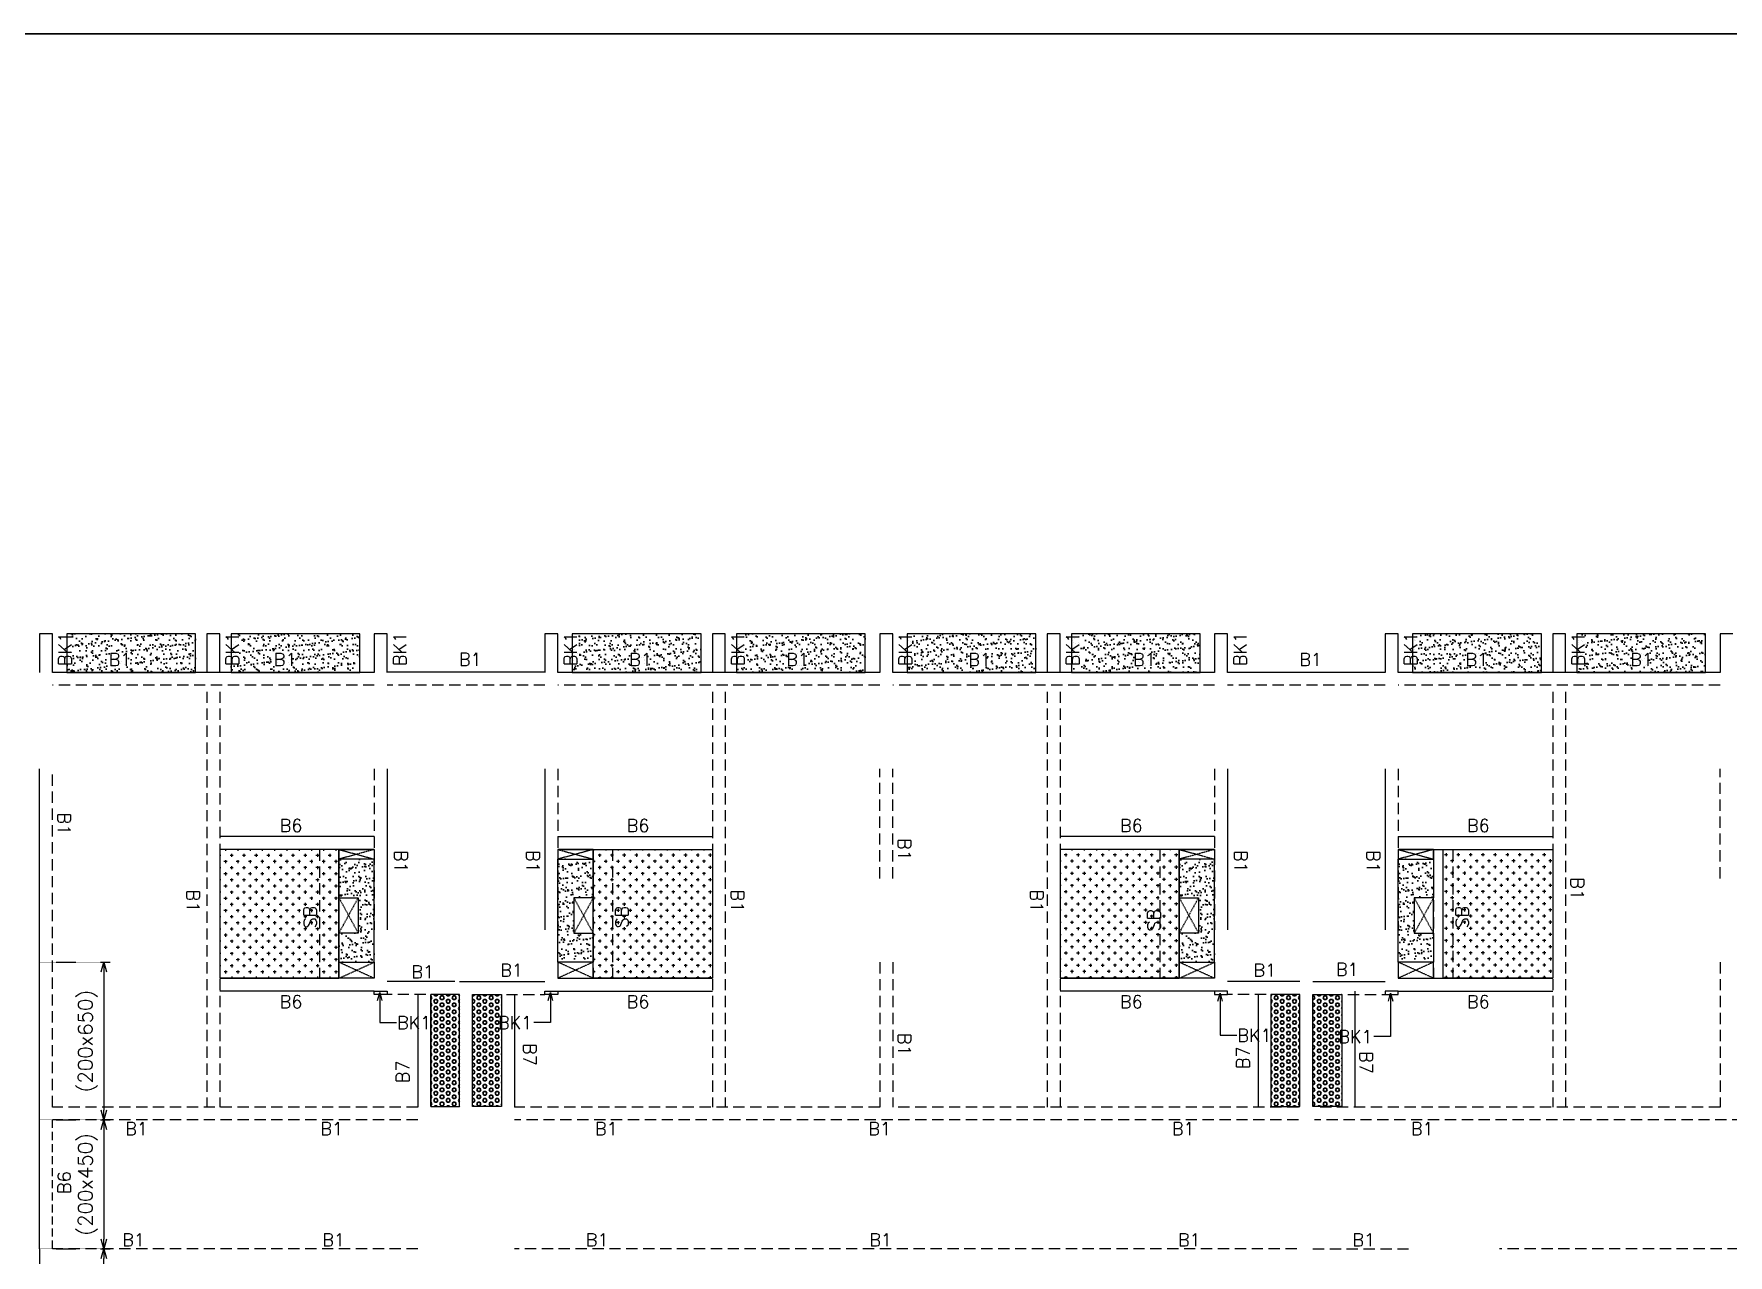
# Model space of a CAD drawing. Header units: millimetres. Extents: x 1078357 to 1340092, y -4684019 to -4550360.
# Drawn here: x 1158313 to 1184625, y -4632529 to -4613562 of the extents above; entities that cross this region are included whole.
import ezdxf

# ---------------------------------------------------------------- set-up
doc = ezdxf.new("R2010")
doc.units = ezdxf.units.MM
doc.header["$PDMODE"] = 35
for name, pattern in [('CONTINOUS', [0]), ('DOT', [0.25, 0, -0.25]), ('HIDDEN', [0.375, 0.25, -0.125]), ('New Retail block$0$CONTINOUS', [0])]:
    doc.linetypes.add(name, pattern=pattern)
doc.layers.get('0').update_dxf_attribs({"lineweight": 0})
doc.layers.get('Defpoints').update_dxf_attribs({"lineweight": 0})
doc.layers.add('Beam-Slab-boundary', color=3, linetype='Continuous', lineweight=30)
doc.layers.add('HATCH', color=8, linetype='Continuous', lineweight=30)
for name, color, linetype in [('DROP SLAB', 8, 'Continuous'), ('S-BEAM', 3, 'Continuous'), ('S-BEAM-IDEN', 6, 'Continuous'), ('S-CUTOUT', 8, 'Continuous'), ('S-SLAB-PROJECTION', 2, 'New Retail block$0$CONTINOUS'), ('S-SLAB-STOP', 8, 'New Retail block$0$CONTINOUS')]:
    doc.layers.add(name, color=color, linetype=linetype)
doc.styles.add('Roman', font='romans')
doc.styles.add('ROMANS', font='romans.shx', dxfattribs={"width": 0.85})
doc.dimstyles.new('HARESH', dxfattribs={"dimtxt": 150, "dimasz": 75, "dimexe": 0, "dimexo": 0, "dimgap": 25, "dimtad": 1, "dimdec": 0, "dimdsep": 46, "dimtxsty": 'Roman', "dimblk": 'OBLIQUE', "dimcen": 225, "dimdle": 25, "dimclrd": 2, "dimclre": 2, "dimclrt": 7, "dimadec": 8, "dimazin": 1, "dimtfac": 1, "dimtdec": 0, "dimtmove": 0, "dimatfit": 0, "dimfxl": 1, "dimlwd": -1, "dimlwe": -1, "dimarcsym": 0})
pattern_1 = [(180.03079016, (-2150741.29, 9414227.82), (-95.1987999, -95.3011726), [47.625, -142.875]), (270.03079016, (-2150765.12, 9414251.62), (95.3011726, -95.1987999), [47.625, -142.875])]
pattern_2 = [(180, (1116375.597, -4441473.584), (-7e-15, -54.992613), [31.75, -63.5]), (300, (1116375.597, -4441473.584), (47.625, 27.496307), [31.75, -63.5]), (240, (1116343.847, -4441473.584), (47.625, -27.496307), [31.75, -63.5])]

# ---------------------------------------------------------------- blocks, each defined once
blk = doc.blocks.new('_Open30')
at = {"color": 0, "linetype": 'ByBlock', "lineweight": -2}
for p, q in [((-1, 0.27), (0, 0)), ((0, 0), (-1, -0.27)), ((0, 0), (-1, 0))]:
    blk.add_line(p, q, dxfattribs=at)
blk = doc.blocks.new('*D700')
at = {"layer": 'Defpoints', "color": 0, "linetype": 'CONTINOUS', "ltscale": 0.5, "transparency": 16777216}
for p in [(1158400, -4627979, 0), (1158400, -4630428, 0), (1159398, -4630428)]:
    blk.add_point(p, dxfattribs=at)
at = {"layer": 'S-BEAM-IDEN', "color": 2, "linetype": 'DOT', "ltscale": 0.5, "transparency": 16777216}
for p, q in [((1158400, -4627979), (1159498, -4627979)), ((1158400, -4630428), (1159498, -4630428))]:
    blk.add_line(p, q, dxfattribs=at)
at = {"layer": 'S-BEAM-IDEN', "color": 2, "linetype": 'CONTINOUS', "ltscale": 0.5, "transparency": 16777216}
blk.add_line((1159398, -4628129), (1159398, -4630278), dxfattribs=at)
at = {"layer": 'S-BEAM-IDEN', "color": 2, "linetype": 'CONTINOUS', "ltscale": 0.5, "transparency": 16777216, "xscale": 150, "yscale": 150, "zscale": 150}
for p, rotation in [((1159398, -4627979), 90), ((1159398, -4630428), 270)]:
    blk.add_blockref('_Open30', p, dxfattribs=dict(at, rotation=rotation))
at = {"layer": 'S-BEAM-IDEN', "linetype": 'CONTINOUS', "ltscale": 0.5, "transparency": 16777216, "insert": (1159151, -4629204), "char_height": 225, "attachment_point": 5, "rotation": 90, "style": 'Roman'}
blk.add_mtext('(200x650)', dxfattribs=at)
blk = doc.blocks.new('*D701')
at = {"layer": 'Defpoints', "color": 0, "linetype": 'CONTINOUS', "ltscale": 0.5, "transparency": 16777216}
for p in [(1158400, -4632429, 0), (1159398, -4632429), (1158400, -4634879, 0)]:
    blk.add_point(p, dxfattribs=at)
at = {"layer": 'S-BEAM-IDEN', "color": 2, "linetype": 'DOT', "ltscale": 0.5, "transparency": 16777216}
for p, q in [((1158400, -4632429), (1159498, -4632429)), ((1158400, -4634879), (1159498, -4634879))]:
    blk.add_line(p, q, dxfattribs=at)
at = {"layer": 'S-BEAM-IDEN', "color": 2, "linetype": 'CONTINOUS', "ltscale": 0.5, "transparency": 16777216}
blk.add_line((1159398, -4634729), (1159398, -4632579), dxfattribs=at)
at = {"layer": 'S-BEAM-IDEN', "color": 2, "linetype": 'CONTINOUS', "ltscale": 0.5, "transparency": 16777216, "xscale": 150, "yscale": 150, "zscale": 150}
for p, rotation in [((1159398, -4632429), 90), ((1159398, -4634879), 270)]:
    blk.add_blockref('_Open30', p, dxfattribs=dict(at, rotation=rotation))
at = {"layer": 'S-BEAM-IDEN', "linetype": 'CONTINOUS', "ltscale": 0.5, "transparency": 16777216, "insert": (1159151, -4633654), "char_height": 225, "attachment_point": 5, "rotation": 90, "style": 'Roman'}
blk.add_mtext('(200x650)', dxfattribs=at)
blk = doc.blocks.new('*D702')
at = {"layer": 'Defpoints', "color": 0, "linetype": 'CONTINOUS', "ltscale": 0.5, "transparency": 16777216}
for p in [(1158400, -4630429, 0), (1158400, -4632429, 0), (1159398, -4632429)]:
    blk.add_point(p, dxfattribs=at)
at = {"layer": 'S-BEAM-IDEN', "color": 2, "linetype": 'DOT', "ltscale": 0.5, "transparency": 16777216}
for p, q in [((1158400, -4630429), (1159498, -4630429)), ((1158400, -4632429), (1159498, -4632429))]:
    blk.add_line(p, q, dxfattribs=at)
at = {"layer": 'S-BEAM-IDEN', "color": 2, "linetype": 'CONTINOUS', "ltscale": 0.5, "transparency": 16777216}
blk.add_line((1159398, -4630579), (1159398, -4632279), dxfattribs=at)
at = {"layer": 'S-BEAM-IDEN', "color": 2, "linetype": 'CONTINOUS', "ltscale": 0.5, "transparency": 16777216, "xscale": 150, "yscale": 150, "zscale": 150}
for p, rotation in [((1159398, -4630429), 90), ((1159398, -4632429), 270)]:
    blk.add_blockref('_Open30', p, dxfattribs=dict(at, rotation=rotation))
at = {"layer": 'S-BEAM-IDEN', "linetype": 'CONTINOUS', "ltscale": 0.5, "transparency": 16777216, "insert": (1159151, -4631429), "char_height": 225, "attachment_point": 5, "rotation": 90, "style": 'Roman'}
blk.add_mtext('(200x450)', dxfattribs=at)
blk = doc.blocks.new('_Oblique')
at = {"color": 0, "linetype": 'ByBlock', "lineweight": -2}
blk.add_line((-0.5, -0.5), (0.5, 0.5), dxfattribs=at)

msp = doc.modelspace()

# ---------------------------------------------------------------- hatches: boundary and pattern name
at = {"layer": 'DROP SLAB'}
h = msp.add_hatch(dxfattribs=at)
h.set_pattern_fill('CROSS', color=8, scale=15, angle=0.03079)
h.set_pattern_definition(pattern_1)
h.paths.add_polyline_path([(1163050.4, -4626229), (1161200.4, -4626229), (1161200.4, -4628228.7), (1163050.4, -4628228.7)])
h = msp.add_hatch(dxfattribs=at)
h.set_pattern_fill('CROSS', color=8, scale=15, angle=179.96921)
h.set_pattern_definition(pattern_1)
h.paths.add_polyline_path([(1167000.4, -4626228.9), (1168850.4, -4626228.9), (1168850.4, -4628228.7), (1167000.4, -4628228.7)])
h = msp.add_hatch(dxfattribs=at)
h.set_pattern_fill('CROSS', color=8, scale=15, angle=0.03079)
h.set_pattern_definition(pattern_1)
h.paths.add_polyline_path([(1176100.2, -4626228.8), (1174250.4, -4626229), (1174250.4, -4628228.8), (1176100.2, -4628228.7)])
h = msp.add_hatch(dxfattribs=at)
h.set_pattern_fill('CROSS', color=8, scale=15, angle=179.96921)
h.set_pattern_definition(pattern_1)
h.paths.add_polyline_path([(1180200.4, -4626228.9), (1181900.4, -4626228.9), (1181900.4, -4628228.7), (1180200.4, -4628228.7)])
at = {"layer": 'HATCH'}
h = msp.add_hatch(dxfattribs=at)
h.set_pattern_fill('AR-SAND', color=8, scale=3, angle=179.97015)
h.set_pattern_definition([(37.4701541, (-1758233.12, 9364091.66), (-4.7236114, 146.8264517), [0, -115.824, 0, -129.54, 0, -123.825]), (7.4701541, (-1758233.12, 9364091.66), (134.9689868, 214.9772528), [0, -62.484, 0, -104.394, 0, -40.005]), (327.4701541, (-1758326.84, 9364091.71), (237.2979035, 0.3075449), [0, -38.1, 0, -137.16, 0, -179.07]), (317.4701541, (-1758326.84, 9364091.7), (229.1017424, 66.759465), [0, -19.05, 0, -89.916, 0, -102.87])])
h.paths.add_polyline_path([(1160825.4, -4622878.6), (1158825.4, -4622878.6), (1158825.4, -4623478.6), (1160825.4, -4623478.6)])
h = msp.add_hatch(dxfattribs=at)
h.set_pattern_fill('AR-SAND', color=8, scale=3, angle=179.97015)
h.set_pattern_definition([(37.4701541, (-1760783.12, 9364091.66), (-4.7236114, 146.8264517), [0, -115.824, 0, -129.54, 0, -123.825]), (7.4701541, (-1760783.12, 9364091.66), (134.9689868, 214.9772528), [0, -62.484, 0, -104.394, 0, -40.005]), (327.4701541, (-1760876.84, 9364091.71), (237.2979035, 0.3075449), [0, -38.1, 0, -137.16, 0, -179.07]), (317.4701541, (-1760876.84, 9364091.7), (229.1017424, 66.759465), [0, -19.05, 0, -89.916, 0, -102.87])])
h.paths.add_polyline_path([(1163375.4, -4622878.6), (1161375.4, -4622878.6), (1161375.4, -4623478.6), (1163375.4, -4623478.6)])
h = msp.add_hatch(dxfattribs=at)
h.set_pattern_fill('AR-SAND', color=8, scale=3, angle=179.97015)
h.set_pattern_definition([(37.4701541, (-1766083.12, 9364091.66), (-4.7236114, 146.8264517), [0, -115.824, 0, -129.54, 0, -123.825]), (7.4701541, (-1766083.12, 9364091.66), (134.9689868, 214.9772528), [0, -62.484, 0, -104.394, 0, -40.005]), (327.4701541, (-1766176.84, 9364091.71), (237.2979035, 0.3075449), [0, -38.1, 0, -137.16, 0, -179.07]), (317.4701541, (-1766176.84, 9364091.7), (229.1017424, 66.759465), [0, -19.05, 0, -89.916, 0, -102.87])])
h.paths.add_polyline_path([(1168675.4, -4622878.6), (1166675.4, -4622878.6), (1166675.4, -4623478.6), (1168675.4, -4623478.6)])
h = msp.add_hatch(dxfattribs=at)
h.set_pattern_fill('AR-SAND', color=8, scale=3, angle=179.97015)
h.set_pattern_definition([(37.4701541, (-1768633.12, 9364091.66), (-4.7236114, 146.8264517), [0, -115.824, 0, -129.54, 0, -123.825]), (7.4701541, (-1768633.12, 9364091.66), (134.9689868, 214.9772528), [0, -62.484, 0, -104.394, 0, -40.005]), (327.4701541, (-1768726.84, 9364091.71), (237.2979035, 0.3075449), [0, -38.1, 0, -137.16, 0, -179.07]), (317.4701541, (-1768726.84, 9364091.7), (229.1017424, 66.759465), [0, -19.05, 0, -89.916, 0, -102.87])])
h.paths.add_polyline_path([(1171225.4, -4622878.6), (1169225.4, -4622878.6), (1169225.4, -4623478.6), (1171225.4, -4623478.6)])
h = msp.add_hatch(dxfattribs=at)
h.set_pattern_fill('AR-SAND', color=8, scale=3, angle=179.97015)
h.set_pattern_definition([(37.4701541, (-1771283.12, 9364091.66), (-4.7236114, 146.8264517), [0, -115.824, 0, -129.54, 0, -123.825]), (7.4701541, (-1771283.12, 9364091.66), (134.9689868, 214.9772528), [0, -62.484, 0, -104.394, 0, -40.005]), (327.4701541, (-1771376.84, 9364091.71), (237.2979035, 0.3075449), [0, -38.1, 0, -137.16, 0, -179.07]), (317.4701541, (-1771376.84, 9364091.7), (229.1017424, 66.759465), [0, -19.05, 0, -89.916, 0, -102.87])])
h.paths.add_polyline_path([(1173875.4, -4622878.6), (1171875.4, -4622878.6), (1171875.4, -4623478.6), (1173875.4, -4623478.6)])
h = msp.add_hatch(dxfattribs=at)
h.set_pattern_fill('AR-SAND', color=8, scale=3, angle=179.97015)
h.set_pattern_definition([(37.4701541, (-1773833.12, 9364091.66), (-4.7236114, 146.8264517), [0, -115.824, 0, -129.54, 0, -123.825]), (7.4701541, (-1773833.12, 9364091.66), (134.9689868, 214.9772528), [0, -62.484, 0, -104.394, 0, -40.005]), (327.4701541, (-1773926.84, 9364091.71), (237.2979035, 0.3075449), [0, -38.1, 0, -137.16, 0, -179.07]), (317.4701541, (-1773926.84, 9364091.7), (229.1017424, 66.759465), [0, -19.05, 0, -89.916, 0, -102.87])])
h.paths.add_polyline_path([(1176425.4, -4622878.6), (1174425.4, -4622878.6), (1174425.4, -4623478.6), (1176425.4, -4623478.6)])
h = msp.add_hatch(dxfattribs=at)
h.set_pattern_fill('AR-SAND', color=8, scale=3, angle=179.97015)
h.set_pattern_definition([(37.4701541, (-1779133.12, 9364091.66), (-4.7236114, 146.8264517), [0, -115.824, 0, -129.54, 0, -123.825]), (7.4701541, (-1779133.12, 9364091.66), (134.9689868, 214.9772528), [0, -62.484, 0, -104.394, 0, -40.005]), (327.4701541, (-1779226.84, 9364091.71), (237.2979035, 0.3075449), [0, -38.1, 0, -137.16, 0, -179.07]), (317.4701541, (-1779226.84, 9364091.7), (229.1017424, 66.759465), [0, -19.05, 0, -89.916, 0, -102.87])])
h.paths.add_polyline_path([(1181725.4, -4622878.6), (1179725.4, -4622878.6), (1179725.4, -4623478.6), (1181725.4, -4623478.6)])
h = msp.add_hatch(dxfattribs=at)
h.set_pattern_fill('AR-SAND', color=8, scale=3, angle=179.97015)
h.set_pattern_definition([(37.4701541, (-1781683.12, 9364091.66), (-4.7236114, 146.8264517), [0, -115.824, 0, -129.54, 0, -123.825]), (7.4701541, (-1781683.12, 9364091.66), (134.9689868, 214.9772528), [0, -62.484, 0, -104.394, 0, -40.005]), (327.4701541, (-1781776.84, 9364091.71), (237.2979035, 0.3075449), [0, -38.1, 0, -137.16, 0, -179.07]), (317.4701541, (-1781776.84, 9364091.7), (229.1017424, 66.759465), [0, -19.05, 0, -89.916, 0, -102.87])])
h.paths.add_polyline_path([(1184275.4, -4622878.6), (1182275.4, -4622878.6), (1182275.4, -4623478.6), (1184275.4, -4623478.6)])
h = msp.add_hatch(dxfattribs=at)
h.set_pattern_fill('AR-SAND', color=8, scale=3, angle=0.02985)
h.set_pattern_definition([(37.47015413, (-3868433.32, 18732130.11), (-4.72361136, 146.8264517), [0, -115.824, 0, -129.54, 0, -123.825]), (7.4701541, (-3868433.32, 18732130.1), (134.9689868, 214.9772528), [0, -62.484, 0, -104.394, 0, -40.005]), (327.4701541, (-3868527.05, 18732130.16), (237.2979035, 0.3075449), [0, -38.1, 0, -137.16, 0, -179.07]), (317.4701541, (-3868527.05, 18732130.16), (229.1017424, 66.759465), [0, -19.05, 0, -89.916, 0, -102.87])])
h.paths.add_polyline_path([(1163599.7, -4626378.5), (1163049.7, -4626378.5), (1163049.7, -4626978.5), (1163349.7, -4626978.5), (1163349.7, -4627528.5), (1163049.7, -4627528.5), (1163049.7, -4627978.5), (1163599.7, -4627978.5)])
h = msp.add_hatch(dxfattribs=at)
h.set_pattern_fill('AR-SAND', color=8, scale=3, angle=179.97015)
h.set_pattern_definition([(37.47015413, (-3868432.55, 18732130.03), (-4.72361136, 146.8264517), [0, -115.824, 0, -129.54, 0, -123.825]), (7.4701541, (-3868432.55, 18732130.03), (134.9689868, 214.9772528), [0, -62.484, 0, -104.394, 0, -40.005]), (327.4701541, (-3868526.28, 18732130.08), (237.2979035, 0.3075449), [0, -38.1, 0, -137.16, 0, -179.07]), (317.4701541, (-3868526.28, 18732130.08), (229.1017424, 66.759465), [0, -19.05, 0, -89.916, 0, -102.87])])
h.paths.add_polyline_path([(1166450.4, -4626378.6), (1167000.4, -4626378.6), (1167000.4, -4626978.6), (1166700.4, -4626978.6), (1166700.4, -4627528.6), (1167000.4, -4627528.5), (1167000.4, -4627978.6), (1166450.4, -4627978.6)])
h = msp.add_hatch(dxfattribs=at)
h.set_pattern_fill('AR-SAND', color=8, scale=3, angle=0.02985)
h.set_pattern_definition([(37.47015413, (-3855383.16, 18732130.03), (-4.72361136, 146.8264517), [0, -115.824, 0, -129.54, 0, -123.825]), (7.4701541, (-3855383.16, 18732130.03), (134.9689868, 214.9772528), [0, -62.484, 0, -104.394, 0, -40.005]), (327.4701541, (-3855476.89, 18732130.08), (237.2979035, 0.3075449), [0, -38.1, 0, -137.16, 0, -179.07]), (317.4701541, (-3855476.89, 18732130.08), (229.1017424, 66.759465), [0, -19.05, 0, -89.916, 0, -102.87])])
h.paths.add_polyline_path([(1176649.9, -4626378.6), (1176099.9, -4626378.6), (1176099.9, -4626978.6), (1176399.8, -4626978.6), (1176399.8, -4627528.6), (1176099.9, -4627528.5), (1176099.9, -4627978.6), (1176649.8, -4627978.6)])
h = msp.add_hatch(dxfattribs=at)
h.set_pattern_fill('AR-SAND', color=8, scale=3, angle=179.97015)
h.set_pattern_definition([(37.47015413, (-3855382.39, 18732129.96), (-4.72361136, 146.8264517), [0, -115.824, 0, -129.54, 0, -123.825]), (7.4701541, (-3855382.39, 18732129.96), (134.9689868, 214.9772528), [0, -62.484, 0, -104.394, 0, -40.005]), (327.4701541, (-3855476.11, 18732130.01), (237.2979035, 0.3075449), [0, -38.1, 0, -137.16, 0, -179.07]), (317.4701541, (-3855476.11, 18732130), (229.1017424, 66.759465), [0, -19.05, 0, -89.916, 0, -102.87])])
h.paths.add_polyline_path([(1179500.6, -4626378.7), (1180050.6, -4626378.7), (1180050.6, -4626978.7), (1179750.6, -4626978.7), (1179750.6, -4627528.7), (1180050.6, -4627528.6), (1180050.6, -4627978.7), (1179500.6, -4627978.7)])
at = {"layer": 'HATCH', "ltscale": 1000}
h = msp.add_hatch(dxfattribs=at)
h.set_pattern_fill('HEX', color=8, scale=10, angle=180)
h.set_pattern_definition(pattern_2)
h.paths.add_polyline_path([(1164925.6, -4630218), (1164475.6, -4630218), (1164475.2, -4628478.6), (1164925.2, -4628478.6)])
h = msp.add_hatch(dxfattribs=at)
h.set_pattern_fill('HEX', color=8, scale=10, angle=180)
h.set_pattern_definition(pattern_2)
h.paths.add_polyline_path([(1165126, -4630218), (1165576, -4630218), (1165576, -4628478.6), (1165126, -4628478.6)])
h = msp.add_hatch(dxfattribs=at)
h.set_pattern_fill('HEX', color=8, scale=10, angle=180)
h.set_pattern_definition(pattern_2)
h.paths.add_polyline_path([(1177975.6, -4630218), (1177525.6, -4630218), (1177525, -4628478.6), (1177975, -4628478.6)])
h = msp.add_hatch(dxfattribs=at)
h.set_pattern_fill('HEX', color=8, scale=10, angle=180)
h.set_pattern_definition(pattern_2)
h.paths.add_polyline_path([(1178176, -4630218), (1178626, -4630218), (1178625.2, -4628478.6), (1178175.2, -4628478.6)])

# ---------------------------------------------------------------- linework, layer by layer
at = {"layer": 'Beam-Slab-boundary', "ltscale": 700, "elevation": 0}
msp.add_lwpolyline([(1107925.5, -4613561.6), (1209312.4, -4613561.6), (1209312.4, -4653484.2), (1107925.5, -4653484.2)], close=True, dxfattribs=at)
at = {"layer": 'S-BEAM', "linetype": 'CONTINOUS', "ltscale": 700}
for p, q in [((1158600.4, -4622878.5, 0), (1158400.4, -4622878.5, 0)), ((1158400.4, -4622878.5, 0), (1158400.4, -4623478.5, 0)), ((1158600.4, -4623478.5, 0), (1158600.4, -4622878.5, 0)), ((1161200.4, -4622878.5, 0), (1161000.4, -4622878.5, 0)), ((1161000.4, -4622878.5, 0), (1161000.4, -4623478.5, 0)), ((1161200.4, -4623478.5, 0), (1161200.4, -4622878.5, 0)), ((1163800.4, -4622878.5, 0), (1163600.4, -4622878.5, 0)), ((1163600.4, -4622878.5, 0), (1163600.4, -4623478.5, 0)), ((1163800.4, -4623478.5, 0), (1163800.4, -4622878.5, 0)), ((1166450.4, -4622878.5, 0), (1166250.4, -4622878.5, 0)), ((1166250.4, -4622878.5, 0), (1166250.4, -4623478.5, 0)), ((1166450.4, -4623478.5, 0), (1166450.4, -4622878.5, 0)), ((1169050.4, -4622878.6, 0), (1168850.4, -4622878.6, 0)), ((1168850.4, -4622878.6, 0), (1168850.4, -4623478.6, 0)), ((1169050.4, -4623478.6, 0), (1169050.4, -4622878.6, 0)), ((1171650.4, -4622878.6, 0), (1171450.4, -4622878.6, 0)), ((1171450.4, -4622878.6, 0), (1171450.4, -4623478.6, 0)), ((1171650.4, -4623478.6, 0), (1171650.4, -4622878.6, 0)), ((1174250.4, -4622878.6, 0), (1174050.4, -4622878.6, 0)), ((1174050.4, -4622878.6, 0), (1174050.4, -4623478.6, 0)), ((1174250.4, -4623478.6, 0), (1174250.4, -4622878.6, 0)), ((1176850.4, -4622878.6, 0), (1176650.4, -4622878.6, 0)), ((1176650.4, -4622878.6, 0), (1176650.4, -4623478.6, 0)), ((1176850.4, -4623478.6, 0), (1176850.4, -4622878.6, 0)), ((1179500.4, -4622878.6, 0), (1179300.4, -4622878.6, 0)), ((1179300.4, -4622878.6, 0), (1179300.4, -4623478.6, 0)), ((1179500.4, -4623478.6, 0), (1179500.4, -4622878.6, 0)), ((1182100.4, -4622878.6, 0), (1181900.4, -4622878.6, 0)), ((1181900.4, -4622878.6, 0), (1181900.4, -4623478.6, 0)), ((1182100.4, -4623478.6, 0), (1182100.4, -4622878.6, 0)), ((1184700.4, -4622878.6, 0), (1184500.4, -4622878.6, 0)), ((1184500.4, -4622878.6, 0), (1184500.4, -4623478.6, 0)), ((1163600.4, -4623478.5, 0), (1158600.4, -4623478.5, 0)), ((1166250.4, -4623477.1, 50), (1163800.8, -4623477.1, 0)), ((1171450.4, -4623478.6, 0), (1166450.4, -4623478.6, 0)), ((1176650.4, -4623478.6, 0), (1171650.4, -4623478.6, 0)), ((1179300.4, -4623478.6, 0), (1176850.8, -4623478.6, -50)), ((1184500.4, -4623478.6, 0), (1179500.4, -4623478.6, 0)), ((1158400.4, -4630428.6, 0), (1158400.4, -4624978.5, 0)), ((1163800.4, -4624978.5, 0), (1163800.4, -4627478.6, 0)), ((1166250.4, -4624978.5, 0), (1166250.4, -4627478.6, 0)), ((1176850.4, -4624978.5, 0), (1176850.4, -4627478.6, 0)), ((1179300.4, -4624978.5, 0), (1179300.4, -4627478.6, 0)), ((1158400.4, -4627478.6, 0), (1158400.4, -4627478.6, 0)), ((1164851.4, -4628278.6, 0), (1163800.4, -4628278.6, 0)), ((1164925.4, -4628278.6, 0), (1166250.6, -4628278.6, 0)), ((1177975.6, -4628278.6, 0), (1176850.3, -4628278.6, 0)), ((1178175.4, -4628278.6, 0), (1179300.5, -4628278.6, 0)), ((1158400.4, -4632428.6, 0), (1158400.4, -4634878.6, 0))]:
    msp.add_line(p, q, dxfattribs=at)
at = {"layer": 'S-BEAM', "linetype": 'HIDDEN', "ltscale": 700}
for p, q in [((1163600.4, -4623678.5, 0), (1158600.4, -4623678.5, 0)), ((1166250.4, -4623677.1, 50), (1163800.8, -4623677.1, 0)), ((1171450.4, -4623678.6, 0), (1166450.4, -4623678.6, 0)), ((1176650.4, -4623678.6, 0), (1171650.4, -4623678.6, 0)), ((1179300.4, -4623678.6, 0), (1176850.8, -4623678.6, -50)), ((1184500.4, -4623678.6, 0), (1179500.4, -4623678.6, 0)), ((1161000.4, -4623778.6, 0), (1161000.4, -4630228.5, 0)), ((1161200.4, -4623778.6, 0), (1161200.4, -4630228.5, 0)), ((1168850.4, -4623778.6, 0), (1168850.4, -4630228.5, 0)), ((1169050.4, -4623778.6, 0), (1169050.4, -4630228.5, 0)), ((1174050.4, -4623778.6, 0), (1174050.4, -4630228.5, 0)), ((1174250.4, -4623778.6, 0), (1174250.4, -4630228.5, 0)), ((1181900.4, -4623778.6, 0), (1181900.4, -4630228.5, 0)), ((1182100.4, -4623778.6, 0), (1182100.4, -4630228.5, 0)), ((1158600.4, -4630228.5, 0), (1158600.4, -4624978.5, 0)), ((1163600.4, -4624978.5, 0), (1163600.4, -4627478.6, 0)), ((1166450.4, -4624978.5, 0), (1166450.4, -4627478.6, 0)), ((1171450.4, -4626678.5, 0), (1171450.4, -4624978.5, 0)), ((1171650.4, -4626678.5, 0), (1171650.4, -4624978.5, 0)), ((1176650.4, -4624978.5, 0), (1176650.4, -4627478.6, 0)), ((1179500.4, -4624978.5, 0), (1179500.4, -4627478.6, 0)), ((1184500.4, -4626678.5, 0), (1184500.4, -4624978.5, 0)), ((1162750, -4626229, 0), (1162750, -4628228.8, 0)), ((1167000.3, -4626228.8, 0), (1167000.3, -4628228.6, 0)), ((1167300.3, -4626228.8, 0), (1167300.3, -4628228.6, 0)), ((1175800.2, -4626229, 0), (1175800.2, -4628228.8, 0)), ((1180049.1, -4626229.1, 0), (1180049.1, -4628228.9, 0)), ((1180349.1, -4626229.1, 0), (1180349.1, -4628228.9, 0)), ((1171450.4, -4627978.6, 0), (1171450.4, -4630228.6, 0)), ((1171650.4, -4627978.6, 0), (1171650.4, -4630228.6, 0)), ((1184500.4, -4627978.6, 0), (1184500.4, -4630228.6, 0)), ((1164925.5, -4628478.6, 0), (1163800.4, -4628478.6, 0)), ((1165125.6, -4628478.7, 0), (1166250.4, -4628478.6, 0)), ((1177975.6, -4628478.6, 0), (1176850.3, -4628478.6, 0)), ((1178196, -4628478.7, 0), (1179300.3, -4628478.6, 0)), ((1164275.6, -4630228.5, 0), (1158600.4, -4630228.5, 0)), ((1171450.4, -4630228.5, 0), (1165775.6, -4630228.5, 0)), ((1177950.6, -4630228.5, 0), (1171650.4, -4630228.5, 0)), ((1184500.4, -4630228.5, 0), (1178200.6, -4630228.5, 0)), ((1164275.6, -4630428.5, 0), (1158600.4, -4630428.5, 0)), ((1177950.6, -4630428.5, 0), (1165775.6, -4630428.5, 0)), ((1190375.6, -4630428.5, 0), (1178200.6, -4630428.5, 0)), ((1164275.6, -4632428.6, 0), (1158600.4, -4632428.6, 0)), ((1177925.6, -4632428.6, 0), (1165775.6, -4632428.6, 0)), ((1178175.4, -4632428.6, 0), (1179675.4, -4632428.6, 0)), ((1185575.4, -4632428.6, 0), (1181075.4, -4632428.6, 0))]:
    msp.add_line(p, q, dxfattribs=at)
at = {"layer": 'S-BEAM', "ltscale": 700}
for p, q in [((1163600.4, -4626029, 0), (1161200.4, -4626028.9, 0)), ((1166450.4, -4626028.9, 0), (1168850.4, -4626028.9, 0)), ((1176650.4, -4626029, 0), (1174250.4, -4626028.9, 0)), ((1179500.4, -4626028.9, 0), (1181900.4, -4626028.9, 0)), ((1158400.4, -4627278.6, 0), (1158400.4, -4627278.6, 0)), ((1163600.2, -4628428.8, 0), (1161200.4, -4628428.7, 0)), ((1166450.6, -4628428.7, 0), (1168850.4, -4628428.7, 0)), ((1176650.2, -4628428.8, 0), (1174250.4, -4628428.7, 0)), ((1178825.6, -4628428.6, 0), (1178825.5, -4630228.7, 0)), ((1179500.6, -4628428.7, 0), (1181900.4, -4628428.7, 0)), ((1164275.3, -4628478.7, 0), (1164275.3, -4630228.7, 0)), ((1165775.6, -4628478.7, 0), (1165775.5, -4630228.7, 0)), ((1177325.3, -4628478.7, 0), (1177325.3, -4630228.7, 0))]:
    msp.add_line(p, q, dxfattribs=at)
at = {"layer": 'S-BEAM', "linetype": 'Continuous', "ltscale": 700}
for p, q in [((1163600.4, -4626229, 0), (1161200.4, -4626228.9, 0)), ((1166450.4, -4626228.9, 0), (1168850.4, -4626228.9, 0)), ((1176650.4, -4626229, 0), (1174250.4, -4626228.9, 0)), ((1179500.4, -4626228.9, 0), (1181900.4, -4626228.9, 0)), ((1163600.2, -4628228.8, 0), (1161200.4, -4628228.7, 0)), ((1166450.6, -4628228.7, 0), (1168850.4, -4628228.7, 0)), ((1176650.2, -4628228.8, 0), (1174250.4, -4628228.7, 0)), ((1179500.6, -4628228.7, 0), (1181900.4, -4628228.7, 0)), ((1164475.3, -4628478.7, 0), (1164475.3, -4630218, 0)), ((1165575.6, -4628478.7, 0), (1165575.5, -4630218, 0)), ((1177525.3, -4628478.7, 0), (1177525.3, -4630218, 0)), ((1178625.6, -4628478.7, 0), (1178625.5, -4630218, 0))]:
    msp.add_line(p, q, dxfattribs=at)
at = {"layer": 'S-BEAM', "linetype": 'ByBlock', "ltscale": 700}
for p, q in [((1163050, -4626229, 0), (1163050, -4628228.8, 0)), ((1176100.2, -4626229, 0), (1176100.2, -4628228.8, 0))]:
    msp.add_line(p, q, dxfattribs=at)
at = {"layer": 'S-BEAM', "linetype": 'Continuous', "ltscale": 500}
msp.add_line((1158400.4, -4632428.6, 0), (1158400.4, -4630428.6, 0), dxfattribs=at)
at = {"layer": 'S-BEAM', "linetype": 'HIDDEN', "ltscale": 500}
msp.add_line((1158600.4, -4632428.6, 0), (1158600.4, -4630428.5, 0), dxfattribs=at)
at = {"layer": 'S-BEAM', "linetype": 'Continuous', "ltscale": 700, "elevation": 0}
for points in [[(1163800.4, -4628478.8), (1163600.4, -4628478.8), (1163600.4, -4628428.6), (1163800.4, -4628428.6)], [(1166450.4, -4628478.8), (1166250.4, -4628478.8), (1166250.4, -4628428.6), (1166450.4, -4628428.6)], [(1176850.5, -4628428.7), (1176650.5, -4628428.7), (1176650.5, -4628478.8), (1176850.5, -4628478.8)], [(1179500.5, -4628428.7), (1179300.4, -4628428.7), (1179300.4, -4628478.8), (1179500.5, -4628478.8)]]:
    msp.add_lwpolyline(points, close=True, dxfattribs=at)
at = {"layer": 'S-CUTOUT', "linetype": 'HIDDEN', "ltscale": 50}
for p, q in [((1163600, -4626228.6, 0), (1163050, -4626378.6, 0)), ((1163050.8, -4626228.8, 0), (1163600, -4626378.6, 0)), ((1166450.4, -4626228.6, 0), (1167000.4, -4626378.6, 0)), ((1166999.6, -4626228.8, 0), (1166450.4, -4626378.6, 0)), ((1176650.2, -4626228.7, 0), (1176100.2, -4626378.7, 0)), ((1176101, -4626228.9, 0), (1176650.2, -4626378.7, 0)), ((1179500.6, -4626228.7, 0), (1180050.6, -4626378.7, 0)), ((1180049.8, -4626228.9, 0), (1179500.6, -4626378.7, 0)), ((1163050.3, -4626978.5, 0), (1163350.3, -4627528.5, 0)), ((1163050.3, -4627528.5, 0), (1163350.3, -4626978.5, 0)), ((1167000.5, -4626978.6, 0), (1166700.4, -4627528.6, 0)), ((1167000.5, -4627528.6, 0), (1166700.4, -4626978.6, 0)), ((1176100.4, -4626978.6, 0), (1176400.5, -4627528.6, 0)), ((1176100.4, -4627528.6, 0), (1176400.5, -4626978.6, 0)), ((1180050.6, -4626978.7, 0), (1179750.6, -4627528.7, 0)), ((1180050.6, -4627528.7, 0), (1179750.6, -4626978.7, 0)), ((1163050.4, -4627978.6, 0), (1163600.3, -4628228.6, 0)), ((1163050.4, -4628228.6, 0), (1163600.4, -4627978.6, 0)), ((1167000.4, -4628228.6, 0), (1166450.4, -4627978.6, 0)), ((1167000.4, -4627978.6, 0), (1166450.6, -4628228.6, 0)), ((1176100.6, -4627978.7, 0), (1176650.4, -4628228.7, 0)), ((1176100.6, -4628228.7, 0), (1176650.6, -4627978.7, 0)), ((1180050.6, -4628228.7, 0), (1179500.6, -4627978.7, 0)), ((1180050.6, -4627978.7, 0), (1179500.8, -4628228.7, 0))]:
    msp.add_line(p, q, dxfattribs=at)
at = {"layer": 'S-CUTOUT', "linetype": 'CONTINOUS', "ltscale": 500, "elevation": 0}
for points in [[(1163050, -4626228.8), (1163600, -4626228.8), (1163600, -4626378.6), (1163050, -4626378.6)], [(1167000.4, -4626228.8), (1166450.4, -4626228.8), (1166450.4, -4626378.6), (1167000.4, -4626378.6)], [(1176100.2, -4626228.9), (1176650.2, -4626228.9), (1176650.2, -4626378.7), (1176100.2, -4626378.7)], [(1180050.6, -4626228.9), (1179500.6, -4626228.9), (1179500.6, -4626378.7), (1180050.6, -4626378.7)], [(1163050.3, -4626978.5), (1163350.3, -4626978.5), (1163350.3, -4627528.5), (1163050.3, -4627528.5)], [(1167000.4, -4626978.6), (1166700.4, -4626978.6), (1166700.4, -4627528.6), (1167000.4, -4627528.6)], [(1176100.5, -4626978.6), (1176400.5, -4626978.6), (1176400.5, -4627528.6), (1176100.5, -4627528.6)], [(1180050.6, -4626978.7), (1179750.6, -4626978.7), (1179750.6, -4627528.7), (1180050.6, -4627528.7)], [(1163050.4, -4627978.6), (1163600.3, -4627978.6), (1163600.3, -4628228.6), (1163050.4, -4628228.6)], [(1167000.4, -4627978.6), (1166450.6, -4627978.6), (1166450.6, -4628228.6), (1167000.4, -4628228.6)], [(1176100.6, -4627978.7), (1176650.4, -4627978.7), (1176650.4, -4628228.7), (1176100.6, -4628228.7)], [(1180050.6, -4627978.7), (1179500.8, -4627978.7), (1179500.8, -4628228.7), (1180050.6, -4628228.7)]]:
    msp.add_lwpolyline(points, close=True, dxfattribs=at)
at = {"layer": 'S-SLAB-PROJECTION', "elevation": 0}
for points in [[(1160825.4, -4622878.6), (1158825.4, -4622878.6), (1158825.4, -4623478.6), (1160825.4, -4623478.6)], [(1163375.4, -4622878.6), (1161375.4, -4622878.6), (1161375.4, -4623478.6), (1163375.4, -4623478.6)], [(1168675.4, -4622878.6), (1166675.4, -4622878.6), (1166675.4, -4623478.6), (1168675.4, -4623478.6)], [(1171225.4, -4622878.6), (1169225.4, -4622878.6), (1169225.4, -4623478.6), (1171225.4, -4623478.6)], [(1173875.4, -4622878.6), (1171875.4, -4622878.6), (1171875.4, -4623478.6), (1173875.4, -4623478.6)], [(1176425.4, -4622878.6), (1174425.4, -4622878.6), (1174425.4, -4623478.6), (1176425.4, -4623478.6)], [(1181725.4, -4622878.6), (1179725.4, -4622878.6), (1179725.4, -4623478.6), (1181725.4, -4623478.6)], [(1184275.4, -4622878.6), (1182275.4, -4622878.6), (1182275.4, -4623478.6), (1184275.4, -4623478.6)]]:
    msp.add_lwpolyline(points, close=True, dxfattribs=at)
at = {"layer": 'S-SLAB-STOP', "linetype": 'CONTINOUS', "ltscale": 500, "elevation": 0}
for points in [[(1163050.4, -4626229), (1161200.4, -4626229), (1161200.4, -4628228.7), (1163050.4, -4628228.7)], [(1167000.4, -4626228.9), (1168850.4, -4626228.9), (1168850.4, -4628228.7), (1167000.4, -4628228.7)], [(1176100.2, -4626228.8), (1174250.4, -4626229), (1174250.4, -4628228.8), (1176100.2, -4628228.7)], [(1180200.4, -4626228.9), (1181900.4, -4626228.9), (1181900.4, -4628228.7), (1180200.4, -4628228.7)]]:
    msp.add_lwpolyline(points, close=True, dxfattribs=at)
at = {"layer": 'S-SLAB-STOP', "color": 8, "ltscale": 1000, "elevation": 0}
for points in [[(1163599.7, -4626378.5), (1163049.7, -4626378.5), (1163049.7, -4626978.5), (1163349.7, -4626978.5), (1163349.7, -4627528.5), (1163049.7, -4627528.5), (1163049.7, -4627978.5), (1163599.7, -4627978.5), (1163599.7, -4626378.5)], [(1166450.4, -4626378.6), (1167000.4, -4626378.6), (1167000.4, -4626978.6), (1166700.4, -4626978.6), (1166700.4, -4627528.6), (1167000.4, -4627528.5), (1167000.4, -4627978.6), (1166450.4, -4627978.6), (1166450.4, -4626378.6)], [(1176649.9, -4626378.6), (1176099.9, -4626378.6), (1176099.9, -4626978.6), (1176399.8, -4626978.6), (1176399.8, -4627528.6), (1176099.9, -4627528.5), (1176099.9, -4627978.6), (1176649.8, -4627978.6), (1176649.9, -4626378.6)], [(1179500.6, -4626378.7), (1180050.6, -4626378.7), (1180050.6, -4626978.7), (1179750.6, -4626978.7), (1179750.6, -4627528.7), (1180050.6, -4627528.6), (1180050.6, -4627978.7), (1179500.6, -4627978.7), (1179500.6, -4626378.7)]]:
    msp.add_lwpolyline(points, dxfattribs=at)
for points in [[(1164475.5, -4630218), (1164925.5, -4630218), (1164925.5, -4628478.6), (1164475.5, -4628478.6)], [(1165575.8, -4630218), (1165125.6, -4630218), (1165125.6, -4628478.7), (1165575.8, -4628478.7)], [(1177525.5, -4630218), (1177975.5, -4630218), (1177975.5, -4628478.6), (1177525.5, -4628478.6)], [(1178625.8, -4630218), (1178175.6, -4630218), (1178175.1, -4628478.6), (1178625.2, -4628478.6)]]:
    msp.add_lwpolyline(points, close=True, dxfattribs=at)

# ---------------------------------------------------------------- texts
at = {"layer": 'S-BEAM-IDEN', "ltscale": 700, "style": 'ROMANS'}
for s, rotation, p in [('BK1', 90, (1158896.1, -4623378.2, 50)), ('BK1', 90, (1161496.1, -4623378.2, 50)), ('BK1', 90, (1164096.1, -4623378.2, 50)), ('BK1', 90, (1166746.1, -4623378.2, 50)), ('BK1', 90, (1169346.1, -4623378.2, 50)), ('BK1', 90, (1171946.1, -4623378.2, 50)), ('BK1', 90, (1174546.1, -4623378.2, 50)), ('BK1', 90, (1177146.1, -4623378.2, 50)), ('BK1', 90, (1179796.1, -4623378.2, 50)), ('BK1', 90, (1182396.1, -4623378.2, 50)), ('B6', 0.00055, (1162130.9, -4625956.8, -2.7)), ('B6', 359.99866, (1167519.9, -4625956.8, -2.7)), ('B6', 0.00055, (1175180.9, -4625956.8, -2.7)), ('B6', 359.99866, (1180569.9, -4625956.8, -2.7)), ('SB', 90.00094, (1162703.2, -4627453.2, -2.7)), ('SB', 90.00094, (1167545, -4627452.9, -2.7)), ('SB', 90.00094, (1180593.8, -4627453.2, -2.7)), ('SB', 90.00094, (1175809.2, -4627503, -2.7)), ('B6', 0.00055, (1162130.9, -4628694, -2.7)), ('B6', 359.99866, (1167519.9, -4628693.9, -2.7)), ('B6', 0.00055, (1175180.9, -4628694, -2.7)), ('B6', 359.99866, (1180569.9, -4628693.9, -2.7)), ('BK1', 359.99906, (1163953.5, -4629017.7, -2.7)), ('BK1', 0.00094, (1165521.5, -4629017.7, -2.7)), ('BK1', 359.99906, (1177003.6, -4629215.2, -2.7)), ('BK1', 0.00094, (1178571.5, -4629234.8, -2.7)), ('B7', 269.99866, (1165915.5, -4629238.1, -2.7)), ('B7', 90.00094, (1177190.5, -4629638.1, -2.7)), ('B7', 269.99866, (1178904.4, -4629362.3, -2.7)), ('B7', 90.00094, (1164140.5, -4629858.3, -2.7))]:
    msp.add_text(s, height=200, rotation=rotation, dxfattribs=at).set_placement(p)
at = {"layer": 'S-BEAM-IDEN', "ltscale": 500, "style": 'ROMANS'}
for rotation, p in [(359.99906, (1159474, -4623378.2, -2.7)), (359.99906, (1162038.8, -4623378.2, -2.7)), (359.99906, (1164915.2, -4623376.8, 47.3)), (359.99906, (1167557.2, -4623378.2, -2.7)), (359.99906, (1169996.1, -4623378.2, -2.7)), (359.99906, (1172822.9, -4623378.2, -2.7)), (359.99906, (1175382.9, -4623378.2, -2.7)), (359.99906, (1177965.2, -4623378.2, -2.7)), (359.99906, (1180545.2, -4623378.2, -2.7)), (359.99906, (1183103.4, -4623378.2, -2.7)), (269.99906, (1158683.6, -4625656.9, -2.7)), (269.99906, (1163913, -4626240.8, -2.7)), (269.99906, (1165964.4, -4626240.8, -2.7)), (269.99906, (1171733.6, -4626053.6, -2.7)), (269.99906, (1176956.9, -4626240.8, -2.7)), (269.99906, (1179014.4, -4626240.8, -2.7)), (269.99906, (1182184.3, -4626662.8, -2.7)), (269.99906, (1160686.6, -4626853.6, -2.7)), (269.99906, (1169140.9, -4626853.6, -2.7)), (269.99906, (1173788.4, -4626853.6, -2.7)), (359.99906, (1164175.8, -4628229.5, 47.3)), (359.99906, (1165555.7, -4628203.9, 47.3)), (359.99906, (1177253, -4628202.7, -2.7)), (359.99906, (1178535.2, -4628190.5, -2.7)), (269.99906, (1171733.6, -4629080.5, -2.7)), (359.99906, (1159732.5, -4630665.7, -2.7)), (359.99906, (1162762.5, -4630665.7, -2.7)), (359.99906, (1167028, -4630665.7, -2.7)), (359.99906, (1171273, -4630665.7, -2.7)), (359.99906, (1175987.4, -4630665.7, -2.7)), (359.99906, (1179698.7, -4630665.7, -2.7)), (0.00094, (1159684, -4632391.4, -2.7)), (0.00094, (1162791.2, -4632391.4, -2.7)), (0.00094, (1166884.3, -4632391.4, -2.7)), (0.00094, (1171287.8, -4632391.4, -2.7)), (0.00094, (1176080.8, -4632391.4, -2.7)), (0.00094, (1178789.8, -4632391.4, -2.7))]:
    msp.add_text('B1', height=200, rotation=rotation, dxfattribs=at).set_placement(p)
at = {"layer": 'S-BEAM-IDEN', "linetype": 'HIDDEN', "ltscale": 500, "style": 'ROMANS'}
msp.add_text('B6', height=200, rotation=90, dxfattribs=at).set_placement((1158884.3, -4631577.7, -2.7))

# ---------------------------------------------------------------- dimensions: what is measured, and where the dimension line sits
at = {"layer": 'S-BEAM-IDEN', "linetype": 'CONTINOUS', "ltscale": 0.5}
for base, p1, p2, angle, text, picture, middle in [((1159397.5, -4630428.5, 0), (1158400.5, -4627978.5, 0), (1158400.4, -4630428.5, 0), 90, '(200x650)', '*D700', (1159151.1, -4629203.5, 0)), ((1159397.5, -4632428.6, 0), (1158400.4, -4630428.6, 0), (1158400.4, -4632428.6, 0), 90, '(200x450)', '*D702', (1159151.1, -4631428.6, 0)), ((1159397.5, -4632428.6, 0), (1158400.5, -4634878.6, 0), (1158400.4, -4632428.6, 0), 270, '(200x650)', '*D701', (1159151.1, -4633653.6, 0))]:
    dim = msp.add_linear_dim(base=base, p1=p1, p2=p2, angle=angle, text=text, dimstyle='HARESH', override={"dimtxt": 225, "dimasz": 150, "dimexe": 100, "dimgap": 75, "dimtxsty": 'Roman', "dimblk1": 'Open30', "dimblk2": 'Open30', "dimsah": 1, "dimdle": 1, "dimclre": 2, "dimclrt": 256, "dimfxl": 500, "dimarcsym": 1}, dxfattribs=at)
    dim.commit()
    dim.dimension.update_dxf_attribs({"geometry": picture, "text_midpoint": middle})

# ---------------------------------------------------------------- leaders
at = {"layer": 'S-BEAM-IDEN', "linetype": 'Continuous', "ltscale": 700}
for points in [[(1163683.9, -4628448.5, 0), (1163683.9, -4628915.5, 0), (1163942.8, -4628915.5, 0)], [(1166333.9, -4628448.5, 0), (1166333.9, -4628915.5, 0), (1166075.1, -4628915.5, 0)], [(1176734, -4628459, 0), (1176734, -4629112.9, 0), (1176992.8, -4629112.9, 0)], [(1179384, -4628459, 0), (1179384, -4629132.6, 0), (1179125.1, -4629132.6, 0)]]:
    msp.add_leader(points, dimstyle='HARESH', override={"dimasz": 125, "dimgap": 25, "dimtad": 0, "dimclrd": 256, "dimldrblk": 'Open30'}, dxfattribs=at)

doc.saveas('drawing.dxf')
